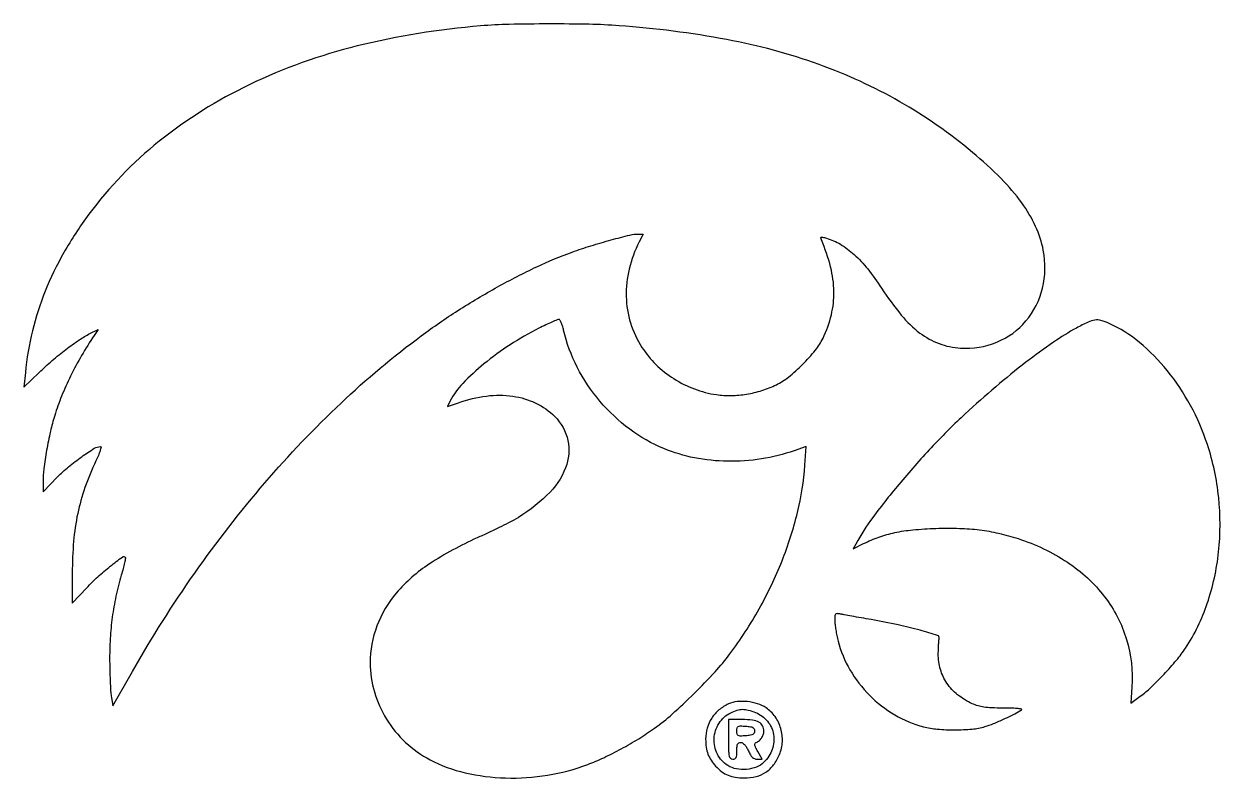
# Model space of a CAD drawing. Extents: x 14 to 588, y 123 to 485.
import ezdxf

# ---------------------------------------------------------------- set-up
doc = ezdxf.new("R2010")
doc.units = 0

msp = doc.modelspace()

# ---------------------------------------------------------------- linework, layer by layer
for points in [[(233, 483.871431, 0.04015), (173.798134, 474.25313, 0.051748), (121.96856, 455.643392, 0.056402), (78.73392, 428.488656, 0.065302), (45.017535, 393.5, 0.028715), (32.972459, 375.077148, 0.034939), (23.974131, 356.533907, 0.03613), (17.873972, 337.471402, 0.03486), (14.491175, 317.5), (13.802286, 310.5), (21.151143, 317.587027, -0.014387), (27.37417, 323.251997, -0.013823), (33.994597, 328.628424, -0.014485), (40.291022, 333.175629, -0.031104), (45.442761, 336.224008), (49.385522, 338.237326), (47.487145, 335.368663, 0.015243), (41.471174, 325.646411, 0.016548), (36.230703, 315.834283, 0.017331), (31.885586, 306.176754, 0.021618), (28.560161, 296.920414, 0.020187), (26.526673, 289.316172, 0.012353), (24.716112, 280.208043, 0.01228), (23.41016, 271.385878, 0.030293), (23.005895, 264.85658), (23, 260.213159), (29.978188, 267.409796, -0.026771), (35.214928, 272.261771, -0.019179), (41.544306, 277.127497, -0.01475), (47.589555, 281.153654, -0.140424), (50.543674, 282, -0.482766), (50.811154, 281.663258, -0.020137), (50.344116, 279.966048, -0.021866), (49.522309, 277.732238, -0.012067), (48.33484, 275.075907, 0.027029), (43.096309, 262.348883, 0.032214), (39.609412, 249.848215, 0.030725), (37.646665, 236.517747, 0.021193), (37, 221.267704), (37, 206.797389), (43.958112, 214.248068, -0.020701), (49.217044, 219.431563, -0.016785), (55.25832, 224.55331, -0.008175), (61.053927, 228.989362, -0.371372), (62.447609, 228.885724, -0.252227), (62.565337, 228.493007, -0.004184), (62.071423, 226.189974, -0.009682), (61.409782, 223.474434, -0.006143), (60.539165, 220.336515, 0.017838), (57.971262, 210.163442, 0.019279), (56.211091, 200.092505, 0.019075), (55.218298, 189.818203, 0.016719), (54.951354, 179.034686, 0.004604), (55.049236, 173.564772, 0.005219), (55.246151, 168.321693, 0.004773), (55.50237, 163.872453, 0.028611), (55.789858, 161.571079), (56.51082, 157.642157), (65.874208, 174.071079, -0.02337), (95.809009, 221.317637, -0.024794), (129.476911, 264.603467, -0.025671), (166.007788, 302.887659, -0.029982), (204.511999, 335.158605, -0.017267), (222.11954, 347.284316, -0.015551), (241.137047, 358.618121, -0.016054), (259.97529, 368.288072, -0.024256), (277, 375.358604, -0.011236), (285.909322, 378.337396, -0.008722), (295.727362, 381.189839, -0.006779), (304.684597, 383.493654, -0.058609), (308.770324, 383.990878), (311.040648, 384), (309.09112, 380.17861, 0.058252), (304.278056, 367.209889, 0.06634), (302.870631, 354.04644, 0.068409), (304.958695, 341.316251, 0.06829), (310.404669, 329.61343, 0.056822), (317.129107, 321.389808, 0.051611), (325.738502, 314.587104, 0.051169), (335.636763, 309.641943, 0.053748), (346.171677, 306.91055, 0.041483), (353.242089, 306.46188, 0.035927), (360.645609, 307.140226, 0.035344), (368.002709, 308.892754, 0.036827), (374.935328, 311.646701, 0.057139), (380.799868, 315.371874, 0.026224), (387.543491, 321.437207, 0.026222), (393.612677, 328.172348, 0.057383), (397.333221, 334.023635, 0.0539), (401.339545, 345.205855, 0.063317), (402.573075, 356.388002, 0.058798), (400.982747, 368.18, 0.038261), (396.550096, 381.20604, -0.052965), (396.27327, 382.105231, -0.378945), (396.485452, 382.46602, -0.1397), (397.154463, 382.490863, -0.009704), (398.994147, 382.001679, -0.066343), (405.707062, 379.069725, -0.048226), (412.248686, 374.192481, -0.040275), (418.772127, 367.235566, -0.023812), (425.437299, 358, 0.027402), (434.920948, 345.055746, 0.058726), (443.827459, 336.481686, 0.073611), (453.042648, 331.422173, 0.072894), (463.359538, 329.227321, 0.11398), (480.760362, 332.087128, 0.12033), (494.748389, 342.272786, 0.117717), (502.670816, 357.964328, 0.105846), (503.077271, 376.200022, 0.061502), (499.391187, 387.649308, 0.048105), (492.779963, 398.921101, 0.039742), (482.848931, 410.568274, 0.022007), (469.058373, 423.193509, 0.044367), (434.176674, 447.50182, 0.043972), (395.451316, 465.358948, 0.040246), (351.150657, 477.320974, 0.027627), (299.5, 483.970818, 0.013041), (285.137614, 484.642343, 0.005534), (265.862564, 484.826869, 0.005493), (246.734617, 484.588129, 0.014335)], [(260.955465, 338.75, 0.026926), (247.1794, 330.869816, 0.028305), (234.568029, 321.674156, 0.030327), (224.430304, 312.281691, 0.071535), (218.455442, 303.913834), (217.032897, 301.162935), (222.418473, 303.055812, -0.052143), (235.827779, 306.24923, -0.067967), (248.429992, 306.172077, -0.075094), (259.539787, 302.835525, -0.086146), (268.590496, 296.462135, -0.14497), (274.872684, 284.893049, -0.147268), (273.788664, 271.847341, -0.109315), (264.856182, 258.595576, -0.058561), (248.986099, 246.706953, -0.015717), (246.433204, 245.330415, -0.003378), (241.920401, 243.115128, -0.003524), (236.656286, 240.62061, -0.003356), (231.271329, 238.158992, 0.039125), (208.455846, 225.687016, 0.071373), (192.543974, 211.703675, 0.086913), (183.223705, 195.938737, 0.091032), (180.014781, 178.200779, 0.070438), (182.026894, 164.24952, 0.067551), (187.840623, 151.188123, 0.066886), (196.990483, 140.03955, 0.066699), (208.766812, 131.689532, 0.064095), (225.559611, 125.453669, 0.049543), (244.939406, 122.948793, 0.047839), (265.168526, 124.287318, 0.049828), (284.487728, 129.452544, 0.020336), (292.113495, 132.690082, 0.013864), (300.513167, 136.95559, 0.013624), (308.881255, 141.800934, 0.016609), (316.425199, 146.801008, 0.027697), (324.922126, 153.586978, 0.012168), (335.42466, 163.442435, 0.012201), (345.497411, 173.86279, 0.025878), (352.659366, 182.5, 0.032223), (366.694367, 204.104193, 0.033321), (377.662532, 227.097977, 0.034599), (385.118796, 250.431424, 0.042341), (388.663949, 273.046509), (389.299145, 281.995198), (383.550243, 280.017286, -0.04342), (367.770656, 276.079077, -0.043423), (351.548438, 274.925307, -0.0443), (335.68931, 276.585934, -0.049603), (320.987573, 281.005124, -0.06289), (304.540376, 290.351032, -0.056602), (290.270846, 303.790087, -0.056541), (279.364883, 320.102568, -0.062456), (272.829973, 337.916253, 0.019675), (272.298849, 339.864117, 0.029687), (271.671392, 341.506649, 0.029473), (271.037131, 342.715535, 0.262994), (270.533717, 343, 0.100577), (269.783574, 342.847564, 0.004164), (267.256956, 341.751562, 0.007081), (264.276534, 340.378268, 0.004954)], [(519, 338.887438, 0.026456), (507.989184, 332.112671, 0.013106), (494.735305, 322.435025, 0.012017), (480.301059, 310.740286, 0.010128), (465.581849, 297.693925, 0.017814), (450.261322, 282.504521, 0.01388), (434.686846, 264.971664, 0.013917), (421.245522, 248.03097, 0.038602), (413.099963, 235.202422), (411.878707, 232.904844), (416.850714, 235.424351, -0.031741), (424.200559, 238.580128, -0.033632), (431.751402, 240.709487, -0.028766), (440.477139, 242.02925, -0.014842), (451.5, 242.72367, -0.015224), (462.819471, 242.755238, -0.023983), (472.507021, 242.021335, -0.025684), (481.578439, 240.418129, -0.021515), (491, 237.817681, -0.067374), (514.644007, 226.487361, -0.083828), (532.474751, 209.920119, -0.089894), (543.024086, 189.434302, -0.09186), (545.60384, 166.708019), (545.056129, 158.916037), (549.634716, 162.20413, 0.033986), (554.739497, 166.423705, 0.014453), (561.001981, 172.713795, 0.014535), (567.001048, 179.482012, 0.027913), (571.332678, 185.295627, 0.065278), (581.786793, 206.709144, 0.054271), (587.206759, 231.486021, 0.052671), (587.250632, 257.609235, 0.05363), (581.819608, 283, 0.044665), (573.743768, 301.726748, 0.04639), (562.555365, 318.468325, 0.049084), (549.202975, 331.967366, 0.066749), (534.699731, 341.049436, 0.037121), (530.762243, 342.495479, 0.104022), (527.84616, 342.70126, 0.076505), (524.593828, 341.732275, 0.014102)], [(403, 198.4738, 0.029232), (403.107403, 196.638321, 0.010749), (403.465648, 194.066289, 0.010613), (403.978273, 191.266945, 0.012537), (404.585185, 188.644345, 0.069195), (410.275284, 174.8274, 0.063776), (419.647111, 162.656846, 0.06382), (431.776635, 153.248046, 0.069479), (445.5523, 147.528393, 0.042422), (452.197391, 146.387628, 0.022021), (460.613908, 146.040782, 0.021963), (468.900747, 146.428606, 0.049514), (475.068499, 147.612435, 0.024693), (479.137818, 149.042549, 0.011032), (484.346962, 151.302848, 0.010807), (489.354884, 153.740933, 0.031546), (492.654508, 155.70876, 0.681233), (492.583232, 156.018658, 0.015251), (490.486993, 156.267573, 0.014604), (487.471772, 156.444116, 0.007319), (483.654508, 156.5, -0.008571), (478.227446, 156.593039, -0.026992), (474.601442, 156.913879, -0.037544), (471.743331, 157.544842, -0.035273), (468.949195, 158.605656, -0.05915), (461.956318, 162.907738, -0.075707), (456.80935, 168.432842, -0.079222), (453.700291, 175.024187, -0.072826), (452.674342, 182.453048, -0.005693), (452.721662, 184.873672, -0.006864), (452.823211, 187.145998, -0.005933), (452.957453, 189.053659, -0.045431), (453.111842, 189.937583, 0.40228), (452.321546, 191.380016, 0.008823), (443.949289, 193.850961, 0.014922), (433.351075, 196.438912, 0.008626), (420.469785, 198.948423, -0.000441), (415.685148, 199.799514, -0.000537), (411.208312, 200.604888, -0.00045), (407.443868, 201.289778, -0.00379), (405.75, 201.612818, 0.031186), (404.104665, 201.83408, 0.234852), (403.399514, 201.54421, 0.166732), (403.066135, 200.730889, 0.014647)], [(352.029753, 158.477684, 0.06703), (347.401812, 155.590049, 0.07517), (343.90657, 151.676764, 0.075693), (341.741608, 146.929575, 0.069305), (341, 141.604938, 0.035493), (341.277812, 137.696262, 0.05358), (342.118042, 134.391464, 0.056198), (343.602946, 131.455911, 0.044317), (345.813618, 128.660724, 0.041082), (348.816461, 125.968319, 0.06425), (351.823518, 124.244589, 0.06221), (355.240947, 123.306447, 0.03593), (359.5, 123, 0.059583), (365.254513, 123.688188, 0.08699), (369.922901, 125.726075, 0.087309), (373.607945, 129.223729, 0.060455), (376.452272, 134.231529, 0.087393), (377.827672, 140.340945, 0.082215), (377.081447, 146.691582, 0.083315), (374.347199, 152.391519, 0.093439), (369.987405, 156.627033, 0.06985), (365.928404, 158.56343, 0.050784), (361.022625, 159.579222, 0.051507), (356.107651, 159.578097, 0.080382)], [(364.992659, 154.386261, -0.126891), (370.708801, 150.191833, -0.13052), (373.607985, 143.798683, -0.127178), (372.988119, 136.67739, -0.117281), (368.999012, 130.499053, -0.097911), (365.365633, 128.17641, -0.070468), (360.669256, 127.062518, -0.069821), (355.801551, 127.29265, -0.091987), (351.666765, 128.896933, -0.139237), (346.639561, 134.39682, -0.130015), (345.083524, 141.871123, -0.128862), (347.424435, 149.188145, -0.13564), (353.019933, 154.248446, -0.040055), (356.061238, 155.482666, -0.073617), (358.69446, 155.903504, -0.068153), (361.471179, 155.555765, -0.029991)], [(352, 141.5, 0.004147), (352.048109, 135.699654, 0.047763), (352.302632, 133.4375, 0.16431), (352.912441, 132.404328, 0.179874), (354, 132, 0.094959), (355.021586, 132.195784, 0.184152), (355.625, 132.75, 0.098846), (355.925179, 133.849164, 0.017388), (356, 136, -0.01803), (356.075151, 138.083355, -0.090421), (356.365508, 139.208911, -0.172527), (356.932277, 139.788166, -0.114142), (357.848126, 140, -0.140402), (358.753131, 139.740761, -0.068332), (359.684768, 138.964914, -0.051584), (360.61156, 137.711934, -0.027544), (361.5, 136, 0.02412), (362.509841, 134.021135, 0.074053), (363.439288, 132.842969, 0.105046), (364.469238, 132.217575, 0.084293), (365.75065, 132), (368.197552, 132), (366.003697, 135.718307, -0.019046), (365.133641, 137.330196, -0.049654), (364.672948, 138.562928, -0.086693), (364.601211, 139.400255, -0.298837), (364.922778, 139.807593, 0.089906), (366.441814, 140.639578, 0.065548), (367.770145, 142.038619, 0.06573), (368.687675, 143.728979, 0.091764), (369, 145.416441, 0.125295), (368.355047, 147.94978, 0.145164), (366.598036, 149.701535, 0.093098), (363.477024, 150.701023, 0.031076), (358.671259, 151), (352, 151)], [(364.5, 145.5, -0.105014), (364.283122, 144.478771, -0.165196), (363.680313, 143.826429, -0.089092), (362.494258, 143.433789, -0.017439), (360.25, 143.192502, -0.012344), (357.649572, 143.068786, -0.130803), (356.626913, 143.316098, -0.226401), (356.138527, 143.98862, -0.045732), (356, 145.5, -0.045732), (356.138527, 147.01138, -0.226401), (356.626913, 147.683902, -0.130803), (357.649572, 147.931214, -0.012344), (360.25, 147.807498, -0.017439), (362.494258, 147.566211, -0.089092), (363.680313, 147.173571, -0.165196), (364.283122, 146.521229, -0.105014)]]:
    msp.add_lwpolyline(points, format="xyb", close=True)

doc.saveas('drawing.dxf')
